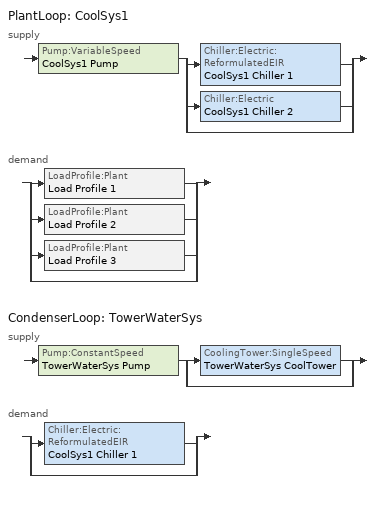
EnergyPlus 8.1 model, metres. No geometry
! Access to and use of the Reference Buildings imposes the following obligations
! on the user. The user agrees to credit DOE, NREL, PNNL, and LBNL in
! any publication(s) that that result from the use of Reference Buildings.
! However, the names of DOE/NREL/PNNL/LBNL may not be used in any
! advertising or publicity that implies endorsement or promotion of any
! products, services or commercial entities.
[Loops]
PlantLoop 'CoolSys1'
 supply: Pump:VariableSpeed 'CoolSys1 Pump' > split
  | Chiller:Electric:ReformulatedEIR 'CoolSys1 Chiller 1'
  | Chiller:Electric 'CoolSys1 Chiller 2'
  | bypass
 demand: split
  | LoadProfile:Plant 'Load Profile 1'
  | LoadProfile:Plant 'Load Profile 2'
  | LoadProfile:Plant 'Load Profile 3'
  | bypass
CondenserLoop 'TowerWaterSys'
 supply: Pump:ConstantSpeed 'TowerWaterSys Pump' > split
  | CoolingTower:SingleSpeed 'TowerWaterSys CoolTower'
  | bypass
 demand: split
  | Chiller:Electric:ReformulatedEIR 'CoolSys1 Chiller 1'
  | bypass
[Building]
Ref Bldg Large Office New2004_v1.3_5.0: North Axis {deg}=0; Terrain=City; Loads Convergence Tolerance Value=0.04; Temperature Convergence Tolerance Value {deltaC}=0.2; Solar Distribution=FullInteriorAndExterior; Maximum Number of Warmup Days=25; Minimum Number of Warmup Days=6
[Site:Location]
USA IL-CHICAGO-OHARE: Latitude {deg}=41.77; Longitude {deg}=-87.75; Time Zone {hr}=-6; Elevation {m}=190
[SizingPeriod:DesignDay] Day of Month=21; Humidity Condition Type=Wetbulb; Barometric Pressure {Pa}=99063; Rain Indicator=No; Snow Indicator=No; Daylight Saving Time Indicator=No; Solar Model Indicator=ASHRAEClearSky
Name | Month | Day Type | Maximum Dry-Bulb Temperature {C} | Daily Dry-Bulb Temperature Range {deltaC} | Wetbulb or DewPoint at Maximum Dry-Bulb {C} | Wind Speed {m/s} | Wind Direction {deg} | Sky Clearness
CHICAGO Ann Htg 99.6% Condns DB | 1 | WinterDesignDay | -20.6 | 0 | -20.6 | 4.9 | 270 | 0
CHICAGO Ann Clg .4% Condns WB=>MDB | 7 | SummerDesignDay | 31.2 | 10.7 | 25.5 | 5.3 | 230 | 1
[Site:WaterMainsTemperature]
Calculation Method=CORRELATION; Annual Average Outdoor Air Temperature {C}=9.69; Maximum Difference In Monthly Average Outdoor Air Temperatures {deltaC}=28.1
[Site:GroundTemperature:BuildingSurface]
19.527, 19.502, 19.536, 19.598, 20.002, 21.64, 22.225, 22.375, 21.449, 20.121, 19.802, 19.633
[Chiller:Electric:ReformulatedEIR]
CoolSys1 Chiller 1: Reference Capacity {W}=AUTOSIZE; Reference COP {W/W}=5.5; Reference Leaving Chilled Water Temperature {C}=6.67; Reference Leaving Condenser Water Temperature {C}=35; Reference Chilled Water Flow Rate {m3/s}=AutoSize; Reference Condenser Water Flow Rate {m3/s}=AutoSize; Cooling Capacity Function of Temperature Curve=WC Screw Default 90.1-2004 Cap_fT; Electric Input to Cooling Output Ratio Function of Temperature Curve=WC Screw Default 90.1-2004 EIR_fT; Electric Input to Cooling Output Ratio Function of Part Load Ratio Curve=ReformEIRChiller Carrier 19XR 1259kW/6.26COP/Vanes EIRFPLR; Minimum Part Load Ratio=0.1; Maximum Part Load Ratio=1; Optimum Part Load Ratio=1; Minimum Unloading Ratio=0.2; Fraction of Compressor Electric Consumption Rejected by Condenser=1; Leaving Chilled Water Lower Temperature Limit {C}=2; Chiller Flow Mode Type=LeavingSetpointModulated; Sizing Factor=0.5
[SetpointManager:Scheduled] Control Variable=Temperature
Name | Schedule Name M:E+ CW-Loop-Temp-Schedule | Setpoint Node or NodeList | Schedule
CoolSys1 Chiller 1 Setpoint Manager | ChWaterTempControl1 | CoolSys1 Supply Equipment Outlet Node 1
CoolSys1 Loop Setpoint Manager |  | CoolSys1 Supply Outlet Node | CW-Loop-Temp-Schedule
CoolSys1 Chiller 2 Setpoint Manager |  | CoolSys1 Supply Equipment Outlet Node 2 | CW-Loop-Temp-Schedule
[CoolingTower:SingleSpeed]
TowerWaterSys CoolTower: Design Water Flow Rate {m3/s}=AUTOSIZE; Design Air Flow Rate {m3/s}=AUTOSIZE; Design Fan Power {W}=AUTOSIZE; Design U-Factor Times Area Value {W/K}=AUTOSIZE; Free Convection Air Flow Rate {m3/s}=autocalculate; Free Convection U-Factor Times Area Value {W/K}=autocalculate; Performance Input Method=UFactorTimesAreaAndDesignWaterFlowRate; Evaporation Loss Mode=SaturatedExit; Drift Loss Percent {percent}=0.008; Blowdown Calculation Mode=ConcentrationRatio; Blowdown Concentration Ratio=3; Capacity Control=FanCycling; Sizing Factor=1
[Pump:VariableSpeed]
CoolSys1 Pump: Rated Flow Rate {m3/s}=AUTOSIZE; Rated Pump Head {Pa}=179352; Rated Power Consumption {W}=AUTOSIZE; Motor Efficiency=0.9; Fraction of Motor Inefficiencies to Fluid Stream=0; Coefficient 1 of the Part Load Performance Curve=0; Coefficient 2 of the Part Load Performance Curve=1; Coefficient 3 of the Part Load Performance Curve=0; Coefficient 4 of the Part Load Performance Curve=0; Minimum Flow Rate {m3/s}=0; Pump Control Type=Intermittent
[Pump:ConstantSpeed]
TowerWaterSys Pump: Rated Flow Rate {m3/s}=AUTOSIZE; Rated Pump Head {Pa}=179352; Rated Power Consumption {W}=AUTOSIZE; Motor Efficiency=0.87; Fraction of Motor Inefficiencies to Fluid Stream=0; Pump Control Type=Intermittent
[PlantEquipmentList]
CoolSys1 Equipment List: CoolSys1 Chiller 1, CoolSys1 Chiller 2
[CondenserEquipmentList]
TowerWaterSys Equipment List: TowerWaterSys CoolTower
[Sizing:Plant]
Name | Loop Type | Design Loop Exit Temperature {C} | Loop Design Temperature Difference {deltaC}
CoolSys1 | Cooling | 6.67 | 6.67
HeatSys1 | Heating | 82.2 | 11.1
TowerWaterSys | CONDENSER | 29.4 | 5.6
[PlantEquipmentOperationSchemes] Control Scheme 1 Schedule=ALWAYS_ON
Name | Control Scheme 1
CoolSys1 Loop Operation Scheme List | CoolSys1 Operation Scheme
HeatSys1 Loop Operation Scheme List | HeatSys1 Operation Scheme
[CondenserEquipmentOperationSchemes]
TowerWaterSys Loop Operation Scheme List: Control Scheme 1=TowerWaterSys Operation Scheme; Control Scheme 1 Schedule=ALWAYS_ON
[PlantEquipmentOperation:CoolingLoad] Load Range 1 Lower Limit {W}=0
Name | Load Range 1 Upper Limit {W} | Range 1 Equipment List
CoolSys1 Operation Scheme | 100000000000000 | CoolSys1 Equipment List
TowerWaterSys Operation Scheme | 1000000000000 | TowerWaterSys Equipment List
[PlantLoop]
CoolSys1: Fluid Type=Water; Plant Equipment Operation Scheme=CoolSys1 Loop Operation Scheme List; Maximum Loop Temperature {C}=98; Minimum Loop Temperature {C}=1; Maximum Loop Flow Rate {m3/s}=AUTOSIZE; Minimum Loop Flow Rate {m3/s}=0; Plant Loop Volume {m3}=AUTOSIZE; Load Distribution Scheme=Uniform
[CondenserLoop]
TowerWaterSys: Fluid Type=Water; Condenser Equipment Operation Scheme=TowerWaterSys Loop Operation Scheme List; Maximum Loop Temperature {C}=80; Minimum Loop Temperature {C}=5; Maximum Loop Flow Rate {m3/s}=AUTOSIZE; Minimum Loop Flow Rate {m3/s}=0; Condenser Loop Volume {m3}=AUTOSIZE; Load Distribution Scheme=Sequential
[SetpointManager:FollowOutdoorAirTemperature]
MyCondenserControl: Control Variable=Temperature; Reference Temperature Type=OutdoorAirWetBulb; Offset Temperature Difference {deltaC}=0; Maximum Setpoint Temperature {C}=80; Minimum Setpoint Temperature {C}=5; Setpoint Node or NodeList=TowerWaterSys Supply Outlet Node
[UtilityCost:Tariff]
Name | Output Meter | Conversion Factor Choice | Demand Window Length | Monthly Charge or Variable | Group
PSI_LLF_LowLoadFactorService | Electricity:Facility | kWh | HalfHour | 15 | Comm Elect
PSI_CS_CommercialElectricService | Electricity:Facility | kWh |  | 9.4 | Comm Elect
IN_EIAMonthlyRateGas | Gas:Facility | MCF |  | 0 | Comm Gas
[UtilityCost:Charge:Block] Source Variable=totalEnergy; Season=Annual; Category Variable=EnergyCharges
Name | Tariff | Block Size 1 Value or Variable | Block 1 Cost per Unit Value or Variable | Block Size 2 Value or Variable | Block 2 Cost per Unit Value or Variable | Block Size 3 Value or Variable | Block 3 Cost per Unit Value or Variable | Block Size 4 Value or Variable | Block 4 Cost per Unit Value or Variable | Block Size Multiplier Value or Variable
AnnualEnergyCharge | PSI_LLF_LowLoadFactorService | 300 | 0.108222 | 700 | 0.087021 | 1500 | 0.07842 | remaining | 0.05832
AnnualDemandBaseCharge | PSI_LLF_LowLoadFactorService | 190 | 0 | 110 | 0.051773 | remaining | 0.046965 |  |  | TotalDemand
AnnualEnergyCharge | PSI_CS_CommercialElectricService | 300 | 0.082409 | 700 | 0.072873 | 1500 | 0.061696 | remaining | 0.041179
[UtilityCost:Charge:Simple] Season=Annual
Name | Tariff | Source Variable | Category Variable | Cost per Unit Value or Variable
FuelCostAdjustEnergyCharge | PSI_LLF_LowLoadFactorService | totalEnergy | EnergyCharges | 0.002028
QualPollutionControlAdjustEnergyCharge | PSI_LLF_LowLoadFactorService | totalEnergy | EnergyCharges | 0.000536
SoxNoxRiderAdjustEnergyCharge | PSI_LLF_LowLoadFactorService | totalEnergy | EnergyCharges | 0.001127
DSMRiderAdjustEnergyCharge | PSI_LLF_LowLoadFactorService | totalEnergy | EnergyCharges | -0.00037
PurchPowerTrackerAdjustEnergyCharge | PSI_LLF_LowLoadFactorService | totalEnergy | EnergyCharges | -3.1e-05
MidwestISOAdjustEnergyCharge | PSI_LLF_LowLoadFactorService | totalEnergy | EnergyCharges | -0.000216
CleanCoalRiderEnergyCharge | PSI_LLF_LowLoadFactorService | totalEnergy | EnergyCharges | 0.000833
TaxofeightPercent | PSI_LLF_LowLoadFactorService | SubTotal | Taxes | 0.08
FuelCostAdjustEnergyCharge | PSI_CS_CommercialElectricService | totalEnergy | EnergyCharges | 0.002028
QualPollutionControlAdjustEnergyCharge | PSI_CS_CommercialElectricService | totalEnergy | EnergyCharges | 0.000536
SoxNoxRiderAdjustEnergyCharge | PSI_CS_CommercialElectricService | totalEnergy | EnergyCharges | 0.001127
DSMRiderAdjustEnergyCharge | PSI_CS_CommercialElectricService | totalEnergy | EnergyCharges | 0.000021
PurchPowerTrackerAdjustEnergyCharge | PSI_CS_CommercialElectricService | totalEnergy | EnergyCharges | 0.000034
MidwestISOAdjustEnergyCharge | PSI_CS_CommercialElectricService | totalEnergy | EnergyCharges | -0.000203
CleanCoalRiderEnergyCharge | PSI_CS_CommercialElectricService | totalEnergy | EnergyCharges | 0.000807
TaxofeightPercent | PSI_CS_CommercialElectricService | SubTotal | Taxes | 0.08
MonthlyRateGasCharge | IN_EIAMonthlyRateGas | totalEnergy | EnergyCharges | IN_MonthlyGasRates
TaxofEightPercent | IN_EIAMonthlyRateGas | SubTotal | Taxes | 0.08
[UtilityCost:Qualify] Variable=TotalDemand; Threshold Value or Variable=75; Season=Annual; Threshold Test=Count
Name | Tariff | Qualify Type | Number of Months
MinDemand75kw | PSI_LLF_LowLoadFactorService | Minimum | 12
MaxDemand75kw | PSI_CS_CommercialElectricService | Maximum | 1
[UtilityCost:Variable]
IN_MonthlyGasRates: Tariff=IN_EIAMonthlyRateGas; Variable Type=Currency; January Value=8.22; February Value=7.51; March Value=8.97; April Value=9.01; May Value=9.16; June Value=10.44; July Value=10.32; August Value=10.13; September Value=9.2; October Value=8.18; November Value=7.83; December Value=7.63
[Chiller:Electric]
CoolSys1 Chiller 2: Condenser Type=AirCooled; Nominal Capacity {W}=autosize; Nominal COP {W/W}=3.2; Minimum Part Load Ratio=0; Maximum Part Load Ratio=1; Optimum Part Load Ratio=0.65; Design Condenser Inlet Temperature {C}=35; Temperature Rise Coefficient=2.778; Design Chilled Water Outlet Temperature {C}=6.67; Design Chilled Water Flow Rate {m3/s}=autosize; Design Condenser Fluid Flow Rate {m3/s}=autosize; Coefficient 1 of Capacity Ratio Curve=0.9949; Coefficient 2 of Capacity Ratio Curve=-0.045954; Coefficient 3 of Capacity Ratio Curve=-0.0013543; Coefficient 1 of Power Ratio Curve=2.333; Coefficient 2 of Power Ratio Curve=-1.975; Coefficient 3 of Power Ratio Curve=0.6121; Coefficient 1 of Full Load Ratio Curve=0.03303; Coefficient 2 of Full Load Ratio Curve=0.6852; Coefficient 3 of Full Load Ratio Curve=0.2818; Chilled Water Outlet Temperature Lower Limit {C}=5; Chiller Flow Mode=LeavingSetpointModulated
[ExternalInterface:Schedule]
Name | Initial Value
ChWaterTemp2 | 6.7
ChWaterTempControl1; ChWaterTempControl2; LoadProfileSch1; FlowProfileSch1; LoadProfileSch2; FlowProfileSch2; LoadProfileSch3; FlowProfileSch3; ChWaterTempControl3 | 0
[LoadProfile:Plant] Peak Flow Rate {m3/s}=0.05
Name | Load Schedule | Flow Rate Fraction Schedule
Load Profile 1 | LoadProfileSch1 | FlowProfileSch1
Load Profile 2 | LoadProfileSch2 | FlowProfileSch2
Load Profile 3 | LoadProfileSch3 | FlowProfileSch3
[Schedule:Compact]
ALWAYS_ON: Through: 12/31, For: AllDays, Until: 24:00, 1
CW-Loop-Temp-Schedule: Through: 12/31, For: AllDays, Until: 24:00, 6.7
[Curve:Biquadratic] Minimum Value of x=0; Maximum Value of x=20; Minimum Value of y=0; Maximum Value of y=50
Name | Coefficient1 Constant | Coefficient2 x | Coefficient3 x**2 | Coefficient4 y | Coefficient5 y**2 | Coefficient6 x*y
WC Screw Default 90.1-2004 Cap_fT | 0.906115 | 0.0292277 | -0.0003647 | -0.0009709 | -9.05e-05 | 0.0002527
WC Screw Default 90.1-2004 EIR_fT | 0.36171 | -0.0229833 | -0.0009519 | 0.0131889 | 0.0003752 | -0.0007059
[Curve:Bicubic]
ReformEIRChiller Carrier 19XR 1259kW/6.26COP/Vanes EIRFPLR: Coefficient1 Constant=0.0460213; Coefficient2 x=0.0243394; Coefficient3 x**2=6.39453e-05; Coefficient4 y=-0.364856; Coefficient5 y**2=1.85476; Coefficient6 x*y=-0.0280935; Coefficient7 x**3=0; Coefficient8 y**3=-0.482152; Coefficient9 x**2*y=0; Coefficient10 x*y**2=0; Minimum Value of x=14.56; Maximum Value of x=34.97; Minimum Value of y=0.18; Maximum Value of y=1.03; Input Unit Type for X=Temperature; Input Unit Type for Y=Dimensionless; Output Unit Type=Dimensionless
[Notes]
RefBldgLargeOfficeNew2004_Chicago.idf
This example file is based on Version 1.3_5.0 and was transitioned to Version 6.0 using the transition utility
DOE Commercial Reference Building
Large office, new construction 90.1-2004
EnergyPlus Version 6.0
ASHRAE Standards 90.1-2004 and 62-1999
Description:  12 story plus basement, office building.
Form:         Area = 46,320 m2 (498,588 ft2); Number of Stories = 12; Shape = rectangle, Aspect ratio = 1.5
Envelope:     Envelope thermal properties vary with climate according to ASHRAE Standard 90.1-2004.
Opaque constructions: mass walls; built-up flat roof (insulation above deck); slab-on-grade floor
Windows: window-to-wall ratio = 38.0%, equal distribution of windows
Infiltration in perimeter zones only
= 0.4 cfm/ft2 above grade wall area at 0.3 in wc (75 Pa) adjusted to 0.016 in wc (4 Pa).
25% of full value when ventilation system on.
HVAC:         2 water-cooled chillers, VAV with reheat and plenum zones
Economizer per 90.1-2004
Chiller part load curve corrected from original
Int. gains:   lights = 10.76 W/m2 (1.0 W/ft2) (building area method);
elec. plug loads = 10.76 W/m2 (1.0 W/ft2)
gas plug load = 0 W/m2 (0 W/ft2)
people = 2,397 total, 5.38/100 m2 (5.0/1000 ft2); basement 2.69/100 m2 (2.5/1000 ft2)
elevators = 12 @ 25 HP each, 91% motor efficiency, motor heat exhausted directly
Detached Shading:               None
Daylight:                       None
Natural Ventilation:            None
Zonal Equipment:                None
Air Primary Loops:              VAV WITH REHEAT
Plant Loops:                    SHWSys1, HeatSys1, CoolSys1, TowerWaterSys
System Equipment Autosize:      Yes
Purchased Cooling:              None
Purchased Heating:              None
Coils:                          Coil:Cooling:Water; Coil:Heating:Water
Pumps:                          Yes
Boilers:                        Boiler:HotWater (gas-fired)
Chillers:                       Chiller:Electric:ReformulatedEIR (water-cooled)
Reference citation for the Commercial Reference Buildings:
Deru, M.; Field, K.; Studer, D.; Benne, K.; Griffith, B.; Torcellini, P;
Halverson, M.; Winiarski, D.; Liu, B.; Rosenberg, M.; Huang, J.;
Yazdanian, M.; Crawley, D. (2010).
U.S. Department of Energy Commercial Reference Building Models of the National Building Stock.
Washington, DC: U.S. Department of Energy, Energy Efficiency and
Renewable Energy, Office of Building Technologies.
***GENERAL SIMULATION PARAMETERS***
Number of Zones: 19
***HOLIDAYS & DAYLIGHT SAVINGS***
